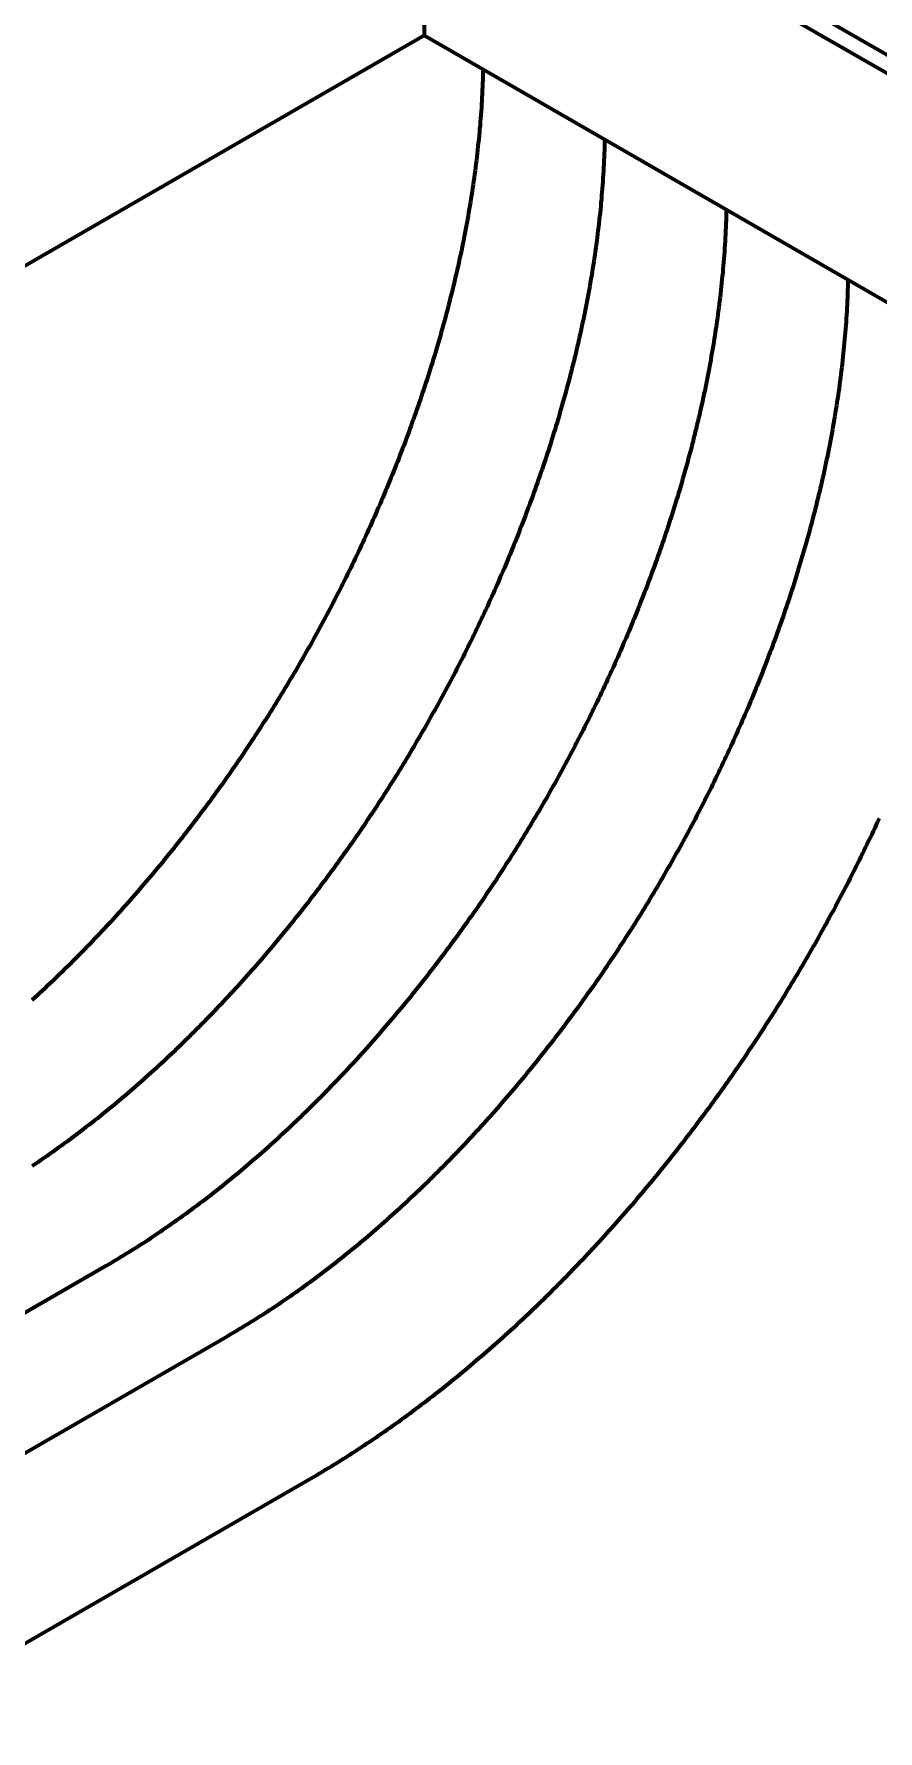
# Model space of a CAD drawing. Header units: millimetres. Extents: x 0 to 2382, y 0 to 420.
# Drawn here: x 346.68 to 358.7, y 43.71 to 67.89 of the extents above; entities that cross this region are included whole.
import ezdxf

# ---------------------------------------------------------------- set-up
doc = ezdxf.new("R2010")
doc.units = ezdxf.units.MM
doc.layers.add('01-VISIBLE', color=7, linetype='CONTINUOUS', lineweight=70)

msp = doc.modelspace()

# ---------------------------------------------------------------- linework, layer by layer
at = {"layer": '01-VISIBLE'}
for p, q in [((352.236, 71.394), (361.11, 66.271)), ((352.236, 71.133), (361.11, 66.01)), ((352.236, 71.133), (352.236, 67.867)), ((352.236, 67.867), (335.874, 58.421)), ((361.11, 62.744), (352.236, 67.867)), ((347.706, 50.336), (341.484, 46.743)), ((349.439, 49.336), (343.216, 45.743)), ((350.614, 47.301), (344.391, 43.708))]:
    msp.add_line(p, q, dxfattribs=at)
for points in [[(353.073, 67.384), (353.072, 67.334), (353.071, 67.284), (353.069, 67.234), (353.067, 67.184), (353.065, 67.134), (353.063, 67.084), (353.06, 67.034), (353.058, 66.984), (353.055, 66.934), (353.052, 66.884), (353.049, 66.834), (353.045, 66.784), (353.042, 66.734), (353.038, 66.685), (353.034, 66.635), (353.03, 66.585), (353.025, 66.535), (353.021, 66.485), (353.016, 66.436), (353.011, 66.386), (353.006, 66.336), (353.001, 66.286), (352.995, 66.237), (352.99, 66.187), (352.984, 66.137), (352.978, 66.088), (352.972, 66.038), (352.966, 65.988), (352.959, 65.939), (352.952, 65.889), (352.946, 65.84), (352.939, 65.79), (352.931, 65.741), (352.924, 65.691), (352.917, 65.642), (352.909, 65.592), (352.901, 65.543), (352.893, 65.494), (352.885, 65.444), (352.877, 65.395), (352.868, 65.346), (352.86, 65.296), (352.851, 65.247), (352.842, 65.198), (352.833, 65.149), (352.824, 65.1), (352.814, 65.051), (352.805, 65.001), (352.795, 64.952), (352.785, 64.903), (352.775, 64.854), (352.765, 64.805), (352.755, 64.756), (352.744, 64.708), (352.733, 64.659), (352.723, 64.61), (352.712, 64.561), (352.701, 64.512), (352.69, 64.464), (352.678, 64.415), (352.667, 64.366), (352.655, 64.318), (352.644, 64.269), (352.632, 64.22), (352.62, 64.172), (352.607, 64.123), (352.595, 64.075), (352.583, 64.026), (352.57, 63.978), (352.557, 63.93), (352.545, 63.881), (352.532, 63.833), (352.518, 63.785), (352.505, 63.737), (352.492, 63.688), (352.478, 63.64), (352.465, 63.592), (352.451, 63.544), (352.437, 63.496), (352.423, 63.448), (352.409, 63.4), (352.394, 63.352), (352.38, 63.304), (352.365, 63.256), (352.351, 63.209), (352.336, 63.161), (352.321, 63.113), (352.306, 63.065), (352.291, 63.018), (352.276, 62.97), (352.26, 62.923), (352.245, 62.875), (352.229, 62.828), (352.213, 62.78), (352.197, 62.733), (352.181, 62.685), (352.165, 62.638), (352.149, 62.591), (352.132, 62.544), (352.116, 62.496), (352.099, 62.449), (352.082, 62.402), (352.065, 62.355), (352.048, 62.308), (352.031, 62.261), (352.014, 62.214), (351.997, 62.167), (351.979, 62.12), (351.962, 62.074), (351.944, 62.027), (351.926, 61.98), (351.908, 61.933), (351.89, 61.887), (351.872, 61.84), (351.854, 61.794), (351.835, 61.747), (351.817, 61.701), (351.798, 61.654), (351.779, 61.608), (351.761, 61.562), (351.742, 61.515), (351.722, 61.469), (351.703, 61.423), (351.684, 61.377), (351.665, 61.331), (351.645, 61.285), (351.625, 61.239), (351.606, 61.193), (351.586, 61.147), (351.566, 61.101), (351.546, 61.055), (351.526, 61.009), (351.505, 60.964), (351.485, 60.918), (351.465, 60.872), (351.444, 60.827), (351.423, 60.781), (351.402, 60.736), (351.382, 60.69), (351.361, 60.645), (351.339, 60.6), (351.318, 60.554), (351.297, 60.509), (351.275, 60.464), (351.254, 60.419), (351.232, 60.374), (351.21, 60.329), (351.189, 60.284), (351.167, 60.239), (351.145, 60.194), (351.122, 60.149), (351.1, 60.104), (351.078, 60.06), (351.055, 60.015), (351.033, 59.97), (351.01, 59.926), (350.987, 59.881), (350.964, 59.837), (350.941, 59.792), (350.918, 59.748), (350.895, 59.704), (350.872, 59.66), (350.848, 59.615), (350.825, 59.571), (350.801, 59.527), (350.777, 59.483), (350.754, 59.439), (350.73, 59.395), (350.706, 59.351), (350.681, 59.308), (350.657, 59.264), (350.633, 59.22), (350.609, 59.176), (350.584, 59.133), (350.559, 59.089), (350.535, 59.046), (350.51, 59.002), (350.485, 58.959), (350.46, 58.916), (350.435, 58.873), (350.41, 58.829), (350.384, 58.786), (350.359, 58.743), (350.333, 58.7), (350.308, 58.657), (350.282, 58.614), (350.256, 58.571), (350.23, 58.529), (350.205, 58.486), (350.178, 58.443), (350.152, 58.401), (350.126, 58.358), (350.1, 58.316), (350.073, 58.273), (350.047, 58.231), (350.02, 58.189), (349.993, 58.146), (349.966, 58.104), (349.939, 58.062), (349.912, 58.02), (349.885, 57.978), (349.858, 57.936), (349.83, 57.894), (349.803, 57.852), (349.775, 57.811), (349.748, 57.769), (349.72, 57.727), (349.692, 57.686), (349.664, 57.644), (349.636, 57.603), (349.608, 57.562), (349.58, 57.52), (349.552, 57.479), (349.523, 57.438), (349.495, 57.397), (349.466, 57.356), (349.437, 57.315), (349.409, 57.274), (349.38, 57.233), (349.351, 57.192), (349.322, 57.152), (349.293, 57.111), (349.263, 57.071), (349.234, 57.03), (349.204, 56.99), (349.175, 56.949), (349.145, 56.909), (349.115, 56.869), (349.086, 56.829), (349.056, 56.789), (349.026, 56.749), (348.996, 56.709), (348.965, 56.669), (348.935, 56.629), (348.905, 56.59), (348.874, 56.55), (348.843, 56.51), (348.813, 56.471), (348.782, 56.431), (348.751, 56.392), (348.72, 56.353), (348.689, 56.314), (348.658, 56.275), (348.627, 56.236), (348.595, 56.197), (348.564, 56.158), (348.532, 56.119), (348.501, 56.08), (348.469, 56.042), (348.437, 56.003), (348.405, 55.965), (348.373, 55.926), (348.341, 55.888), (348.309, 55.85), (348.276, 55.812), (348.244, 55.774), (348.211, 55.736), (348.179, 55.698), (348.146, 55.66), (348.113, 55.622), (348.08, 55.584), (348.047, 55.547), (348.014, 55.509), (347.981, 55.472), (347.948, 55.435), (347.914, 55.397), (347.881, 55.36), (347.847, 55.323), (347.814, 55.286), (347.78, 55.249), (347.746, 55.213), (347.712, 55.176), (347.678, 55.139), (347.644, 55.103), (347.609, 55.066), (347.575, 55.03), (347.541, 54.994), (347.506, 54.958), (347.471, 54.922), (347.437, 54.886), (347.402, 54.85), (347.367, 54.814), (347.332, 54.778), (347.297, 54.743), (347.261, 54.707), (347.226, 54.672), (347.191, 54.637), (347.155, 54.601), (347.119, 54.566), (347.084, 54.531), (347.048, 54.496), (347.012, 54.462), (346.976, 54.427), (346.94, 54.392), (346.904, 54.358), (346.867, 54.324), (346.831, 54.289), (346.794, 54.255), (346.758, 54.221), (346.721, 54.187), (346.684, 54.153), (346.647, 54.12)], [(354.806, 66.383), (354.804, 66.334), (354.803, 66.284), (354.801, 66.234), (354.8, 66.184), (354.798, 66.134), (354.795, 66.084), (354.793, 66.034), (354.79, 65.984), (354.787, 65.934), (354.784, 65.884), (354.781, 65.834), (354.778, 65.784), (354.774, 65.734), (354.77, 65.684), (354.766, 65.635), (354.762, 65.585), (354.758, 65.535), (354.753, 65.485), (354.749, 65.435), (354.744, 65.386), (354.739, 65.336), (354.733, 65.286), (354.728, 65.236), (354.722, 65.187), (354.716, 65.137), (354.71, 65.087), (354.704, 65.038), (354.698, 64.988), (354.692, 64.939), (354.685, 64.889), (354.678, 64.839), (354.671, 64.79), (354.664, 64.74), (354.657, 64.691), (354.649, 64.642), (354.641, 64.592), (354.634, 64.543), (354.626, 64.493), (354.617, 64.444), (354.609, 64.395), (354.601, 64.345), (354.592, 64.296), (354.583, 64.247), (354.574, 64.198), (354.565, 64.149), (354.556, 64.099), (354.547, 64.05), (354.537, 64.001), (354.527, 63.952), (354.517, 63.903), (354.507, 63.854), (354.497, 63.805), (354.487, 63.756), (354.477, 63.707), (354.466, 63.658), (354.455, 63.61), (354.444, 63.561), (354.433, 63.512), (354.422, 63.463), (354.411, 63.415), (354.399, 63.366), (354.388, 63.317), (354.376, 63.269), (354.364, 63.22), (354.352, 63.172), (354.34, 63.123), (354.328, 63.075), (354.315, 63.026), (354.303, 62.978), (354.29, 62.929), (354.277, 62.881), (354.264, 62.833), (354.251, 62.785), (354.238, 62.736), (354.224, 62.688), (354.211, 62.64), (354.197, 62.592), (354.183, 62.544), (354.169, 62.496), (354.155, 62.448), (354.141, 62.4), (354.127, 62.352), (354.112, 62.304), (354.098, 62.256), (354.083, 62.208), (354.068, 62.161), (354.053, 62.113), (354.038, 62.065), (354.023, 62.018), (354.008, 61.97), (353.992, 61.922), (353.977, 61.875), (353.961, 61.827), (353.945, 61.78), (353.93, 61.733), (353.913, 61.685), (353.897, 61.638), (353.881, 61.591), (353.865, 61.543), (353.848, 61.496), (353.831, 61.449), (353.815, 61.402), (353.798, 61.355), (353.781, 61.308), (353.764, 61.261), (353.746, 61.214), (353.729, 61.167), (353.712, 61.12), (353.694, 61.073), (353.676, 61.027), (353.658, 60.98), (353.641, 60.933), (353.622, 60.886), (353.604, 60.84), (353.586, 60.793), (353.568, 60.747), (353.549, 60.7), (353.531, 60.654), (353.512, 60.608), (353.493, 60.561), (353.474, 60.515), (353.455, 60.469), (353.436, 60.423), (353.416, 60.376), (353.397, 60.33), (353.378, 60.284), (353.358, 60.238), (353.338, 60.192), (353.318, 60.147), (353.298, 60.101), (353.278, 60.055), (353.258, 60.009), (353.238, 59.963), (353.218, 59.918), (353.197, 59.872), (353.176, 59.827), (353.156, 59.781), (353.135, 59.736), (353.114, 59.69), (353.093, 59.645), (353.072, 59.599), (353.051, 59.554), (353.029, 59.509), (353.008, 59.464), (352.986, 59.419), (352.965, 59.374), (352.943, 59.329), (352.921, 59.284), (352.899, 59.239), (352.877, 59.194), (352.855, 59.149), (352.832, 59.104), (352.81, 59.059), (352.788, 59.015), (352.765, 58.97), (352.742, 58.926), (352.72, 58.881), (352.697, 58.837), (352.674, 58.792), (352.651, 58.748), (352.627, 58.704), (352.604, 58.659), (352.581, 58.615), (352.557, 58.571), (352.533, 58.527), (352.51, 58.483), (352.486, 58.439), (352.462, 58.395), (352.438, 58.351), (352.414, 58.307), (352.39, 58.264), (352.365, 58.22), (352.341, 58.176), (352.316, 58.133), (352.292, 58.089), (352.267, 58.046), (352.242, 58.002), (352.217, 57.959), (352.192, 57.916), (352.167, 57.872), (352.142, 57.829), (352.117, 57.786), (352.091, 57.743), (352.066, 57.7), (352.04, 57.657), (352.015, 57.614), (351.989, 57.571), (351.963, 57.528), (351.937, 57.486), (351.911, 57.443), (351.885, 57.4), (351.858, 57.358), (351.832, 57.315), (351.806, 57.273), (351.779, 57.231), (351.752, 57.188), (351.725, 57.146), (351.699, 57.104), (351.672, 57.062), (351.645, 57.02), (351.617, 56.978), (351.59, 56.936), (351.563, 56.894), (351.535, 56.852), (351.508, 56.81), (351.48, 56.769), (351.452, 56.727), (351.425, 56.686), (351.397, 56.644), (351.369, 56.603), (351.341, 56.561), (351.312, 56.52), (351.284, 56.479), (351.256, 56.438), (351.227, 56.397), (351.199, 56.356), (351.17, 56.315), (351.141, 56.274), (351.112, 56.233), (351.083, 56.192), (351.054, 56.152), (351.025, 56.111), (350.996, 56.07), (350.966, 56.03), (350.937, 55.989), (350.907, 55.949), (350.878, 55.909), (350.848, 55.869), (350.818, 55.829), (350.788, 55.789), (350.758, 55.749), (350.728, 55.709), (350.698, 55.669), (350.667, 55.629), (350.637, 55.589), (350.606, 55.55), (350.576, 55.51), (350.545, 55.471), (350.514, 55.431), (350.483, 55.392), (350.453, 55.353), (350.421, 55.314), (350.39, 55.274), (350.359, 55.235), (350.328, 55.196), (350.296, 55.158), (350.265, 55.119), (350.233, 55.08), (350.201, 55.041), (350.169, 55.003), (350.137, 54.964), (350.105, 54.926), (350.073, 54.888), (350.041, 54.85), (350.009, 54.811), (349.976, 54.773), (349.944, 54.735), (349.911, 54.697), (349.878, 54.66), (349.846, 54.622), (349.813, 54.584), (349.78, 54.547), (349.747, 54.509), (349.713, 54.472), (349.68, 54.434), (349.647, 54.397), (349.613, 54.36), (349.58, 54.323), (349.546, 54.286), (349.512, 54.249), (349.478, 54.212), (349.444, 54.176), (349.41, 54.139), (349.376, 54.103), (349.342, 54.066), (349.307, 54.03), (349.273, 53.994), (349.238, 53.957), (349.204, 53.921), (349.169, 53.885), (349.134, 53.85), (349.099, 53.814), (349.064, 53.778), (349.029, 53.743), (348.994, 53.707), (348.958, 53.672), (348.923, 53.636), (348.887, 53.601), (348.852, 53.566), (348.816, 53.531), (348.78, 53.496), (348.744, 53.462), (348.708, 53.427), (348.672, 53.392), (348.636, 53.358), (348.6, 53.323), (348.563, 53.289), (348.527, 53.255), (348.49, 53.221), (348.453, 53.187), (348.416, 53.153), (348.38, 53.12), (348.342, 53.086), (348.305, 53.052), (348.268, 53.019), (348.231, 52.986), (348.193, 52.953), (348.156, 52.92), (348.118, 52.887), (348.08, 52.854), (348.043, 52.821), (348.005, 52.789), (347.967, 52.756), (347.928, 52.724), (347.89, 52.692), (347.852, 52.66), (347.813, 52.628), (347.775, 52.596), (347.736, 52.564), (347.697, 52.532), (347.659, 52.501), (347.62, 52.47), (347.58, 52.438), (347.541, 52.407), (347.502, 52.376), (347.463, 52.346), (347.423, 52.315), (347.384, 52.284), (347.344, 52.254), (347.304, 52.224), (347.264, 52.194), (347.224, 52.164), (347.184, 52.134), (347.144, 52.104), (347.103, 52.075), (347.063, 52.045), (347.022, 52.016), (346.982, 51.987), (346.941, 51.958), (346.9, 51.929), (346.859, 51.9), (346.818, 51.872), (346.777, 51.843), (346.736, 51.815), (346.694, 51.787), (346.653, 51.759)], [(356.538, 65.383), (356.537, 65.333), (356.535, 65.283), (356.534, 65.233), (356.532, 65.183), (356.53, 65.133), (356.528, 65.083), (356.525, 65.033), (356.523, 64.984), (356.52, 64.934), (356.517, 64.884), (356.514, 64.834), (356.51, 64.784), (356.507, 64.734), (356.503, 64.684), (356.499, 64.634), (356.495, 64.584), (356.49, 64.535), (356.486, 64.485), (356.481, 64.435), (356.476, 64.385), (356.471, 64.336), (356.466, 64.286), (356.46, 64.236), (356.455, 64.186), (356.449, 64.137), (356.443, 64.087), (356.437, 64.038), (356.43, 63.988), (356.424, 63.938), (356.417, 63.889), (356.41, 63.839), (356.403, 63.79), (356.396, 63.74), (356.389, 63.691), (356.381, 63.641), (356.374, 63.592), (356.366, 63.543), (356.358, 63.493), (356.35, 63.444), (356.342, 63.395), (356.333, 63.345), (356.324, 63.296), (356.316, 63.247), (356.307, 63.198), (356.298, 63.148), (356.288, 63.099), (356.279, 63.05), (356.269, 63.001), (356.26, 62.952), (356.25, 62.903), (356.24, 62.854), (356.23, 62.805), (356.219, 62.756), (356.209, 62.707), (356.198, 62.658), (356.188, 62.609), (356.177, 62.561), (356.166, 62.512), (356.154, 62.463), (356.143, 62.414), (356.132, 62.366), (356.12, 62.317), (356.108, 62.268), (356.096, 62.22), (356.084, 62.171), (356.072, 62.123), (356.06, 62.074), (356.048, 62.026), (356.035, 61.978), (356.022, 61.929), (356.009, 61.881), (355.996, 61.833), (355.983, 61.784), (355.97, 61.736), (355.957, 61.688), (355.943, 61.64), (355.929, 61.592), (355.916, 61.544), (355.902, 61.496), (355.888, 61.448), (355.874, 61.4), (355.859, 61.352), (355.845, 61.304), (355.83, 61.256), (355.816, 61.208), (355.801, 61.16), (355.786, 61.113), (355.771, 61.065), (355.756, 61.017), (355.74, 60.97), (355.725, 60.922), (355.709, 60.875), (355.694, 60.827), (355.678, 60.78), (355.662, 60.732), (355.646, 60.685), (355.63, 60.638), (355.613, 60.59), (355.597, 60.543), (355.58, 60.496), (355.564, 60.449), (355.547, 60.402), (355.53, 60.355), (355.513, 60.308), (355.496, 60.261), (355.479, 60.214), (355.461, 60.167), (355.444, 60.12), (355.426, 60.073), (355.409, 60.026), (355.391, 59.98), (355.373, 59.933), (355.355, 59.886), (355.337, 59.84), (355.318, 59.793), (355.3, 59.747), (355.282, 59.7), (355.263, 59.654), (355.244, 59.607), (355.225, 59.561), (355.206, 59.515), (355.187, 59.469), (355.168, 59.422), (355.149, 59.376), (355.129, 59.33), (355.11, 59.284), (355.09, 59.238), (355.071, 59.192), (355.051, 59.146), (355.031, 59.1), (355.011, 59.055), (354.991, 59.009), (354.97, 58.963), (354.95, 58.918), (354.929, 58.872), (354.909, 58.826), (354.888, 58.781), (354.867, 58.735), (354.846, 58.69), (354.825, 58.645), (354.804, 58.599), (354.783, 58.554), (354.762, 58.509), (354.74, 58.464), (354.719, 58.418), (354.697, 58.373), (354.675, 58.328), (354.653, 58.283), (354.631, 58.238), (354.609, 58.194), (354.587, 58.149), (354.565, 58.104), (354.542, 58.059), (354.52, 58.015), (354.497, 57.97), (354.475, 57.925), (354.452, 57.881), (354.429, 57.836), (354.406, 57.792), (354.383, 57.748), (354.36, 57.703), (354.336, 57.659), (354.313, 57.615), (354.289, 57.571), (354.266, 57.527), (354.242, 57.483), (354.218, 57.439), (354.194, 57.395), (354.17, 57.351), (354.146, 57.307), (354.122, 57.263), (354.098, 57.22), (354.073, 57.176), (354.049, 57.132), (354.024, 57.089), (354, 57.045), (353.975, 57.002), (353.95, 56.959), (353.925, 56.915), (353.9, 56.872), (353.875, 56.829), (353.849, 56.786), (353.824, 56.743), (353.798, 56.7), (353.773, 56.657), (353.747, 56.614), (353.721, 56.571), (353.695, 56.528), (353.669, 56.486), (353.643, 56.443), (353.617, 56.4), (353.591, 56.358), (353.564, 56.315), (353.538, 56.273), (353.511, 56.23), (353.485, 56.188), (353.458, 56.146), (353.431, 56.104), (353.404, 56.062), (353.377, 56.02), (353.35, 55.978), (353.323, 55.936), (353.295, 55.894), (353.268, 55.852), (353.24, 55.81), (353.213, 55.769), (353.185, 55.727), (353.157, 55.685), (353.129, 55.644), (353.101, 55.603), (353.073, 55.561), (353.045, 55.52), (353.016, 55.479), (352.988, 55.438), (352.96, 55.396), (352.931, 55.355), (352.902, 55.314), (352.873, 55.274), (352.845, 55.233), (352.816, 55.192), (352.787, 55.151), (352.757, 55.111), (352.728, 55.07), (352.699, 55.03), (352.669, 54.989), (352.64, 54.949), (352.61, 54.909), (352.58, 54.868), (352.55, 54.828), (352.521, 54.788), (352.49, 54.748), (352.46, 54.708), (352.43, 54.669), (352.4, 54.629), (352.369, 54.589), (352.339, 54.549), (352.308, 54.51), (352.278, 54.47), (352.247, 54.431), (352.216, 54.392), (352.185, 54.353), (352.154, 54.313), (352.123, 54.274), (352.091, 54.235), (352.06, 54.196), (352.029, 54.157), (351.997, 54.119), (351.965, 54.08), (351.934, 54.041), (351.902, 54.003), (351.87, 53.964), (351.838, 53.926), (351.806, 53.888), (351.773, 53.849), (351.741, 53.811), (351.709, 53.773), (351.676, 53.735), (351.643, 53.697), (351.611, 53.659), (351.578, 53.622), (351.545, 53.584), (351.512, 53.546), (351.479, 53.509), (351.446, 53.472), (351.412, 53.434), (351.379, 53.397), (351.346, 53.36), (351.312, 53.323), (351.278, 53.286), (351.245, 53.249), (351.211, 53.212), (351.177, 53.175), (351.143, 53.139), (351.108, 53.102), (351.074, 53.066), (351.04, 53.03), (351.005, 52.993), (350.971, 52.957), (350.936, 52.921), (350.901, 52.885), (350.867, 52.849), (350.832, 52.814), (350.797, 52.778), (350.761, 52.742), (350.726, 52.707), (350.691, 52.671), (350.655, 52.636), (350.62, 52.601), (350.584, 52.566), (350.549, 52.531), (350.513, 52.496), (350.477, 52.461), (350.441, 52.427), (350.405, 52.392), (350.368, 52.358), (350.332, 52.323), (350.296, 52.289), (350.259, 52.255), (350.222, 52.221), (350.186, 52.187), (350.149, 52.153), (350.112, 52.119), (350.075, 52.086), (350.038, 52.052), (350.001, 52.019), (349.963, 51.986), (349.926, 51.952), (349.888, 51.919), (349.851, 51.886), (349.813, 51.854), (349.775, 51.821), (349.737, 51.788), (349.699, 51.756), (349.661, 51.724), (349.623, 51.691), (349.584, 51.659), (349.546, 51.627), (349.507, 51.596), (349.469, 51.564), (349.43, 51.532), (349.391, 51.501), (349.352, 51.469), (349.313, 51.438), (349.274, 51.407), (349.234, 51.376), (349.195, 51.345), (349.156, 51.315), (349.116, 51.284), (349.076, 51.254), (349.036, 51.224), (348.997, 51.193), (348.956, 51.163), (348.916, 51.134), (348.876, 51.104), (348.836, 51.074), (348.795, 51.045), (348.755, 51.016), (348.714, 50.987), (348.673, 50.958), (348.633, 50.929), (348.592, 50.9), (348.55, 50.872), (348.509, 50.843), (348.468, 50.815), (348.427, 50.787), (348.385, 50.759), (348.343, 50.731), (348.302, 50.704), (348.26, 50.676), (348.218, 50.649), (348.176, 50.622), (348.134, 50.595), (348.091, 50.569), (348.049, 50.542), (348.007, 50.516), (347.964, 50.489), (347.921, 50.463), (347.878, 50.438), (347.836, 50.412), (347.793, 50.386), (347.749, 50.361), (347.706, 50.336)], [(358.27, 64.383), (358.269, 64.333), (358.268, 64.283), (358.266, 64.233), (358.264, 64.183), (358.262, 64.133), (358.26, 64.083), (358.258, 64.033), (358.255, 63.983), (358.252, 63.933), (358.249, 63.883), (358.246, 63.834), (358.243, 63.784), (358.239, 63.734), (358.235, 63.684), (358.231, 63.634), (358.227, 63.584), (358.223, 63.534), (358.218, 63.485), (358.213, 63.435), (358.209, 63.385), (358.203, 63.335), (358.198, 63.286), (358.193, 63.236), (358.187, 63.186), (358.181, 63.137), (358.175, 63.087), (358.169, 63.037), (358.163, 62.988), (358.156, 62.938), (358.15, 62.889), (358.143, 62.839), (358.136, 62.79), (358.129, 62.74), (358.121, 62.691), (358.114, 62.641), (358.106, 62.592), (358.098, 62.542), (358.09, 62.493), (358.082, 62.444), (358.074, 62.394), (358.065, 62.345), (358.057, 62.296), (358.048, 62.247), (358.039, 62.197), (358.03, 62.148), (358.021, 62.099), (358.011, 62.05), (358.002, 62.001), (357.992, 61.952), (357.982, 61.903), (357.972, 61.854), (357.962, 61.805), (357.952, 61.756), (357.941, 61.707), (357.931, 61.658), (357.92, 61.609), (357.909, 61.56), (357.898, 61.512), (357.887, 61.463), (357.876, 61.414), (357.864, 61.366), (357.852, 61.317), (357.841, 61.268), (357.829, 61.22), (357.817, 61.171), (357.805, 61.123), (357.792, 61.074), (357.78, 61.026), (357.767, 60.977), (357.755, 60.929), (357.742, 60.881), (357.729, 60.832), (357.716, 60.784), (357.702, 60.736), (357.689, 60.688), (357.676, 60.64), (357.662, 60.591), (357.648, 60.543), (357.634, 60.495), (357.62, 60.447), (357.606, 60.399), (357.592, 60.351), (357.577, 60.304), (357.563, 60.256), (357.548, 60.208), (357.533, 60.16), (357.518, 60.112), (357.503, 60.065), (357.488, 60.017), (357.473, 59.97), (357.457, 59.922), (357.442, 59.874), (357.426, 59.827), (357.41, 59.78), (357.394, 59.732), (357.378, 59.685), (357.362, 59.637), (357.346, 59.59), (357.329, 59.543), (357.313, 59.496), (357.296, 59.449), (357.279, 59.401), (357.263, 59.354), (357.246, 59.307), (357.228, 59.26), (357.211, 59.213), (357.194, 59.167), (357.176, 59.12), (357.159, 59.073), (357.141, 59.026), (357.123, 58.979), (357.105, 58.933), (357.087, 58.886), (357.069, 58.839), (357.051, 58.793), (357.032, 58.746), (357.014, 58.7), (356.995, 58.654), (356.977, 58.607), (356.958, 58.561), (356.939, 58.515), (356.92, 58.468), (356.901, 58.422), (356.881, 58.376), (356.862, 58.33), (356.842, 58.284), (356.823, 58.238), (356.803, 58.192), (356.783, 58.146), (356.763, 58.1), (356.743, 58.054), (356.723, 58.009), (356.703, 57.963), (356.682, 57.917), (356.662, 57.872), (356.641, 57.826), (356.621, 57.781), (356.6, 57.735), (356.579, 57.69), (356.558, 57.644), (356.537, 57.599), (356.515, 57.554), (356.494, 57.509), (356.473, 57.463), (356.451, 57.418), (356.429, 57.373), (356.408, 57.328), (356.386, 57.283), (356.364, 57.238), (356.342, 57.193), (356.32, 57.149), (356.297, 57.104), (356.275, 57.059), (356.252, 57.014), (356.23, 56.97), (356.207, 56.925), (356.184, 56.881), (356.161, 56.836), (356.138, 56.792), (356.115, 56.748), (356.092, 56.703), (356.069, 56.659), (356.045, 56.615), (356.022, 56.571), (355.998, 56.527), (355.975, 56.483), (355.951, 56.439), (355.927, 56.395), (355.903, 56.351), (355.879, 56.307), (355.855, 56.263), (355.83, 56.22), (355.806, 56.176), (355.781, 56.132), (355.757, 56.089), (355.732, 56.045), (355.707, 56.002), (355.682, 55.959), (355.657, 55.915), (355.632, 55.872), (355.607, 55.829), (355.582, 55.786), (355.556, 55.743), (355.531, 55.7), (355.505, 55.657), (355.479, 55.614), (355.454, 55.571), (355.428, 55.528), (355.402, 55.485), (355.376, 55.443), (355.349, 55.4), (355.323, 55.358), (355.297, 55.315), (355.27, 55.273), (355.244, 55.23), (355.217, 55.188), (355.19, 55.146), (355.163, 55.104), (355.136, 55.061), (355.109, 55.019), (355.082, 54.977), (355.055, 54.935), (355.028, 54.894), (355, 54.852), (354.973, 54.81), (354.945, 54.768), (354.917, 54.727), (354.889, 54.685), (354.862, 54.644), (354.834, 54.602), (354.805, 54.561), (354.777, 54.52), (354.749, 54.478), (354.72, 54.437), (354.692, 54.396), (354.663, 54.355), (354.635, 54.314), (354.606, 54.273), (354.577, 54.233), (354.548, 54.192), (354.519, 54.151), (354.49, 54.111), (354.46, 54.07), (354.431, 54.029), (354.402, 53.989), (354.372, 53.949), (354.342, 53.908), (354.313, 53.868), (354.283, 53.828), (354.253, 53.788), (354.223, 53.748), (354.193, 53.708), (354.163, 53.668), (354.132, 53.629), (354.102, 53.589), (354.071, 53.549), (354.041, 53.51), (354.01, 53.47), (353.979, 53.431), (353.948, 53.392), (353.917, 53.352), (353.886, 53.313), (353.855, 53.274), (353.824, 53.235), (353.792, 53.196), (353.761, 53.157), (353.729, 53.118), (353.698, 53.08), (353.666, 53.041), (353.634, 53.003), (353.602, 52.964), (353.57, 52.926), (353.538, 52.887), (353.506, 52.849), (353.473, 52.811), (353.441, 52.773), (353.409, 52.735), (353.376, 52.697), (353.343, 52.659), (353.31, 52.621), (353.277, 52.584), (353.244, 52.546), (353.211, 52.509), (353.178, 52.471), (353.145, 52.434), (353.111, 52.397), (353.078, 52.36), (353.044, 52.323), (353.011, 52.286), (352.977, 52.249), (352.943, 52.212), (352.909, 52.175), (352.875, 52.139), (352.841, 52.102), (352.807, 52.066), (352.772, 52.029), (352.738, 51.993), (352.703, 51.957), (352.669, 51.921), (352.634, 51.885), (352.599, 51.849), (352.564, 51.813), (352.529, 51.778), (352.494, 51.742), (352.459, 51.707), (352.423, 51.671), (352.388, 51.636), (352.352, 51.601), (352.317, 51.566), (352.281, 51.531), (352.245, 51.496), (352.209, 51.461), (352.173, 51.426), (352.137, 51.392), (352.101, 51.357), (352.064, 51.323), (352.028, 51.289), (351.991, 51.255), (351.955, 51.221), (351.918, 51.187), (351.881, 51.153), (351.844, 51.119), (351.807, 51.086), (351.77, 51.052), (351.733, 51.019), (351.696, 50.985), (351.658, 50.952), (351.621, 50.919), (351.583, 50.886), (351.545, 50.853), (351.507, 50.821), (351.469, 50.788), (351.431, 50.756), (351.393, 50.723), (351.355, 50.691), (351.317, 50.659), (351.278, 50.627), (351.24, 50.595), (351.201, 50.564), (351.162, 50.532), (351.123, 50.501), (351.084, 50.469), (351.045, 50.438), (351.006, 50.407), (350.967, 50.376), (350.927, 50.345), (350.888, 50.315), (350.848, 50.284), (350.809, 50.254), (350.769, 50.223), (350.729, 50.193), (350.689, 50.163), (350.649, 50.133), (350.609, 50.104), (350.568, 50.074), (350.528, 50.045), (350.487, 50.015), (350.447, 49.986), (350.406, 49.957), (350.365, 49.929), (350.324, 49.9), (350.283, 49.871), (350.242, 49.843), (350.2, 49.815), (350.159, 49.787), (350.117, 49.759), (350.076, 49.731), (350.034, 49.704), (349.992, 49.676), (349.95, 49.649), (349.908, 49.622), (349.866, 49.595), (349.824, 49.568), (349.781, 49.542), (349.739, 49.515), (349.696, 49.489), (349.654, 49.463), (349.611, 49.437), (349.568, 49.412), (349.525, 49.386), (349.482, 49.361), (349.439, 49.336)], [(358.714, 56.709), (358.693, 56.663), (358.672, 56.618), (358.651, 56.573), (358.63, 56.528), (358.608, 56.482), (358.587, 56.437), (358.565, 56.392), (358.544, 56.347), (358.522, 56.302), (358.5, 56.257), (358.478, 56.212), (358.456, 56.167), (358.434, 56.122), (358.412, 56.078), (358.389, 56.033), (358.367, 55.988), (358.344, 55.944), (358.322, 55.899), (358.299, 55.854), (358.276, 55.81), (358.253, 55.765), (358.23, 55.721), (358.207, 55.677), (358.184, 55.632), (358.161, 55.588), (358.137, 55.544), (358.114, 55.5), (358.091, 55.456), (358.067, 55.411), (358.043, 55.367), (358.019, 55.323), (357.995, 55.28), (357.972, 55.236), (357.947, 55.192), (357.923, 55.148), (357.899, 55.104), (357.875, 55.061), (357.85, 55.017), (357.826, 54.973), (357.801, 54.93), (357.776, 54.886), (357.752, 54.843), (357.727, 54.8), (357.702, 54.756), (357.677, 54.713), (357.652, 54.67), (357.626, 54.627), (357.601, 54.584), (357.576, 54.541), (357.55, 54.498), (357.524, 54.455), (357.499, 54.412), (357.473, 54.369), (357.447, 54.326), (357.421, 54.283), (357.395, 54.241), (357.369, 54.198), (357.343, 54.155), (357.317, 54.113), (357.29, 54.07), (357.264, 54.028), (357.237, 53.986), (357.21, 53.943), (357.184, 53.901), (357.157, 53.859), (357.13, 53.817), (357.103, 53.775), (357.076, 53.733), (357.049, 53.691), (357.021, 53.649), (356.994, 53.607), (356.967, 53.565), (356.939, 53.523), (356.912, 53.482), (356.884, 53.44), (356.856, 53.398), (356.828, 53.357), (356.8, 53.315), (356.772, 53.274), (356.744, 53.233), (356.716, 53.191), (356.688, 53.15), (356.659, 53.109), (356.631, 53.068), (356.602, 53.027), (356.573, 52.986), (356.545, 52.945), (356.516, 52.904), (356.487, 52.863), (356.458, 52.823), (356.429, 52.782), (356.4, 52.741), (356.37, 52.701), (356.341, 52.66), (356.312, 52.62), (356.282, 52.58), (356.253, 52.539), (356.223, 52.499), (356.193, 52.459), (356.163, 52.419), (356.133, 52.379), (356.103, 52.339), (356.073, 52.299), (356.043, 52.259), (356.013, 52.219), (355.982, 52.179), (355.952, 52.14), (355.921, 52.1), (355.891, 52.061), (355.86, 52.021), (355.829, 51.982), (355.798, 51.942), (355.767, 51.903), (355.736, 51.864), (355.705, 51.825), (355.674, 51.786), (355.643, 51.747), (355.611, 51.708), (355.58, 51.669), (355.548, 51.63), (355.517, 51.592), (355.485, 51.553), (355.453, 51.514), (355.421, 51.476), (355.389, 51.437), (355.357, 51.399), (355.325, 51.361), (355.293, 51.323), (355.26, 51.285), (355.228, 51.246), (355.195, 51.208), (355.163, 51.171), (355.13, 51.133), (355.097, 51.095), (355.064, 51.057), (355.031, 51.02), (354.998, 50.982), (354.965, 50.945), (354.932, 50.907), (354.899, 50.87), (354.865, 50.833), (354.832, 50.796), (354.798, 50.758), (354.765, 50.721), (354.731, 50.685), (354.697, 50.648), (354.663, 50.611), (354.629, 50.574), (354.595, 50.538), (354.561, 50.501), (354.527, 50.465), (354.493, 50.428), (354.458, 50.392), (354.424, 50.356), (354.389, 50.32), (354.354, 50.284), (354.32, 50.248), (354.285, 50.212), (354.25, 50.176), (354.215, 50.14), (354.18, 50.105), (354.145, 50.069), (354.109, 50.034), (354.074, 49.999), (354.039, 49.963), (354.003, 49.928), (353.967, 49.893), (353.932, 49.858), (353.896, 49.823), (353.86, 49.788), (353.824, 49.754), (353.788, 49.719), (353.752, 49.684), (353.715, 49.65), (353.679, 49.616), (353.643, 49.581), (353.606, 49.547), (353.57, 49.513), (353.533, 49.479), (353.496, 49.445), (353.459, 49.411), (353.422, 49.378), (353.385, 49.344), (353.348, 49.311), (353.311, 49.277), (353.274, 49.244), (353.236, 49.211), (353.199, 49.178), (353.161, 49.145), (353.124, 49.112), (353.086, 49.079), (353.048, 49.046), (353.01, 49.014), (352.972, 48.981), (352.934, 48.949), (352.896, 48.917), (352.858, 48.884), (352.819, 48.852), (352.781, 48.82), (352.742, 48.788), (352.704, 48.757), (352.665, 48.725), (352.626, 48.694), (352.587, 48.662), (352.548, 48.631), (352.509, 48.6), (352.47, 48.569), (352.431, 48.538), (352.391, 48.507), (352.352, 48.476), (352.312, 48.445), (352.273, 48.415), (352.233, 48.384), (352.193, 48.354), (352.153, 48.324), (352.113, 48.294), (352.073, 48.264), (352.033, 48.234), (351.993, 48.205), (351.953, 48.175), (351.912, 48.146), (351.872, 48.116), (351.831, 48.087), (351.79, 48.058), (351.749, 48.029), (351.709, 48.001), (351.668, 47.972), (351.627, 47.943), (351.585, 47.915), (351.544, 47.887), (351.503, 47.859), (351.461, 47.831), (351.42, 47.803), (351.378, 47.775), (351.337, 47.747), (351.295, 47.72), (351.253, 47.693), (351.211, 47.666), (351.169, 47.639), (351.127, 47.612), (351.084, 47.585), (351.042, 47.558), (351, 47.532), (350.957, 47.506), (350.914, 47.479), (350.872, 47.453), (350.829, 47.428), (350.786, 47.402), (350.743, 47.376), (350.7, 47.351), (350.657, 47.326), (350.614, 47.301)]]:
    msp.add_lwpolyline(points, dxfattribs=at)

doc.saveas('drawing.dxf')
